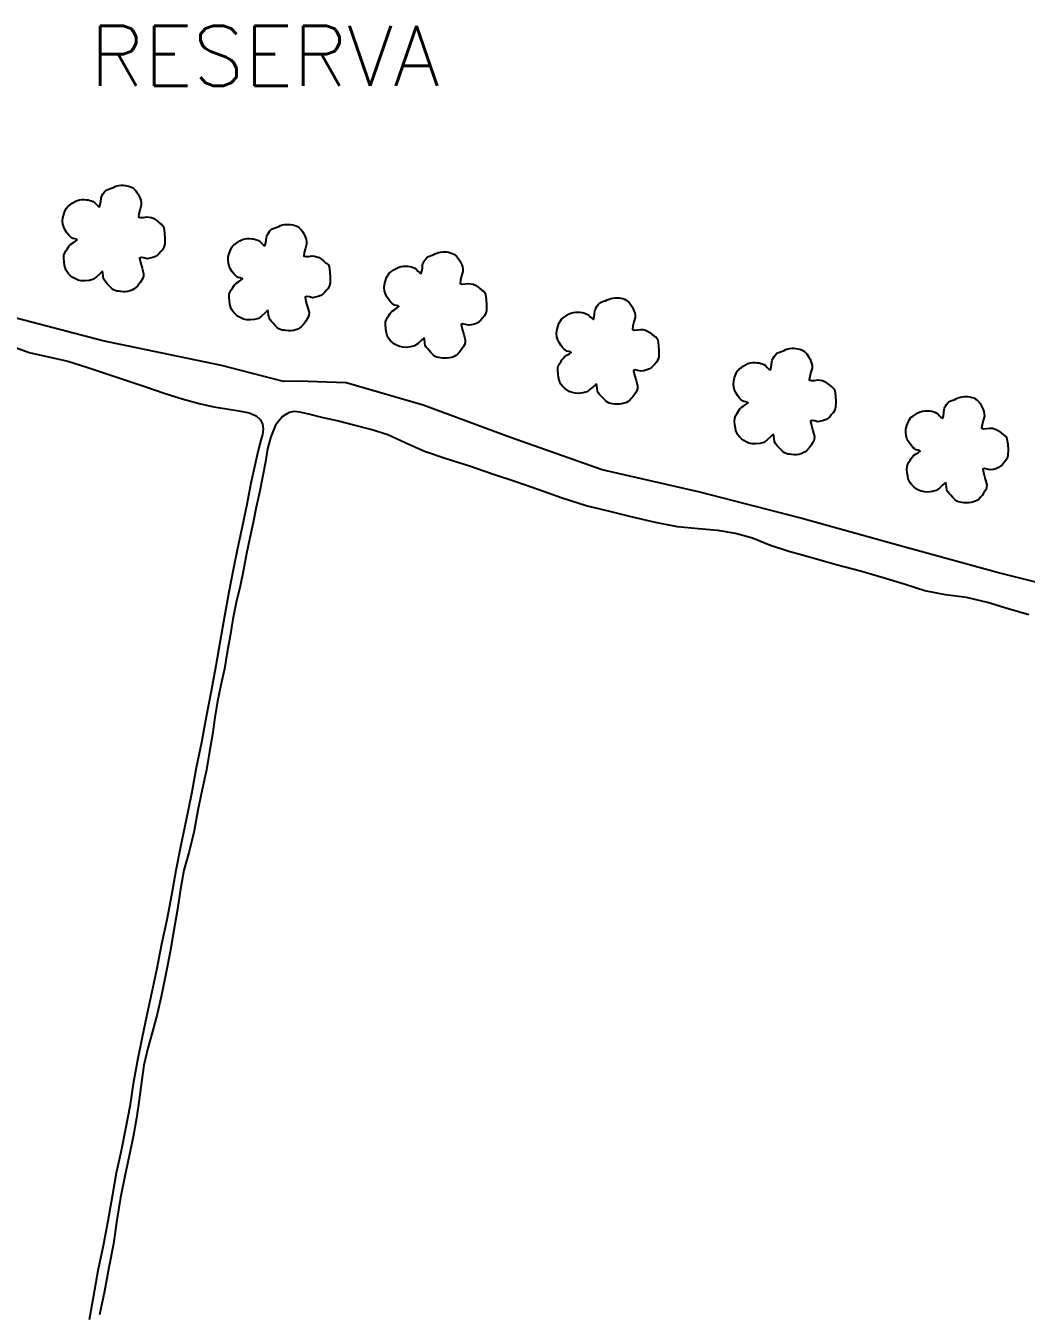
# Model space of a CAD drawing. Extents: x 744412 to 747562, y 7826855 to 7831310.
# Drawn here: x 745852 to 746177, y 7829699.2 to 7830117 of the extents above; entities that cross this region are included whole.
import ezdxf

# ---------------------------------------------------------------- set-up
doc = ezdxf.new("R2010")
doc.units = 0
doc.header["$MEASUREMENT"] = 0
doc.linetypes.add('CONTINUO', pattern=[0])
for name, color, linetype in [('0114001002', 1, 'Continuous'), ('0114001002001', 5, 'Continuous'), ('0114001002002', 5, 'Continuous'), ('TXT_DIVERSOS', 7, 'Continuous')]:
    doc.layers.add(name, color=color, linetype=linetype)
doc.layers.add('VEGETAÇÃO', color=3, linetype='Continuous', lineweight=25)
doc.styles.add('Simplex', font='simplex.shx')

msp = doc.modelspace()

# ---------------------------------------------------------------- linework, layer by layer
at = {"layer": '0114001002'}
msp.add_lwpolyline([(746200.1, 7829931.33), (746168, 7829939.41), (746136, 7829948.08), (746103.3, 7829957.24), (746070.97, 7829965.54), (746039.19, 7829972.81), (746009.41, 7829983.34), (745981.11, 7829993.77), (745956.13, 7830001.01), (745940.53, 7830001.63), (745935.68, 7830001.51), (745915.55, 7830006.64), (745877.01, 7830014.74), (745837.61, 7830024.98)], dxfattribs=at)
at = {"layer": '0114001002001'}
msp.add_lwpolyline([(745846.93, 7830013.21), (745853.08, 7830010.96), (745859.42, 7830009.46), (745865.68, 7830008.08), (745871.9, 7830006.1), (745878.31, 7830003.99), (745884.8, 7830001.85), (745891.01, 7829999.78), (745897.01, 7829997.72), (745902.78, 7829995.84), (745908.32, 7829994.3), (745913.16, 7829993.28), (745917.27, 7829992.57), (745921.18, 7829991.93), (745924.62, 7829991.29), (745926.86, 7829990.39), (745928.16, 7829989.19), (745928.94, 7829987.76), (745929.12, 7829986.07), (745928.87, 7829984.3), (745928.39, 7829982.41), (745927.87, 7829980.34), (745927.15, 7829977.65), (745926.3, 7829973.82), (745925.12, 7829968.44), (745923.79, 7829961.58), (745922.35, 7829954.3), (745920.84, 7829947.25), (745919.35, 7829940.39), (745917.94, 7829933.12), (745916.62, 7829925.3), (745915.16, 7829917.26), (745913.81, 7829909.15), (745912.29, 7829900.95), (745910.65, 7829892.63), (745909.08, 7829884.29), (745907.39, 7829876.02), (745905.88, 7829867.65), (745904.13, 7829859.21), (745902.38, 7829850.93), (745900.75, 7829842.75), (745899.38, 7829834.66), (745897.83, 7829826.71), (745896.14, 7829818.77), (745894.56, 7829810.92), (745892.93, 7829803.25), (745891.38, 7829795.82), (745889.85, 7829788.53), (745888.27, 7829781.09), (745886.95, 7829773.48), (745885.79, 7829766.04), (745884.4, 7829758.78), (745882.98, 7829751.64), (745881.44, 7829744.38), (745880.12, 7829736.79), (745878.73, 7829728.83), (745877.17, 7829720.78), (745875.48, 7829712.68), (745874, 7829704.69), (745872.62, 7829696.79)], dxfattribs=at)
at = {"layer": '0114001002002'}
msp.add_lwpolyline([(746177.75, 7829925.69), (746171.07, 7829927.72), (746164.36, 7829929.75), (746157.6, 7829931.33), (746150.78, 7829932.23), (746144.03, 7829933.55), (746137.29, 7829935.65), (746130.45, 7829937.79), (746123.12, 7829939.87), (746115.24, 7829941.92), (746107.36, 7829944.19), (746099.89, 7829946.28), (746093.61, 7829948.36), (746088.07, 7829950.58), (746082.51, 7829952.18), (746076.77, 7829953.08), (746070.51, 7829953.64), (746063.68, 7829954.35), (746056.5, 7829955.68), (746049.11, 7829957.44), (746041.67, 7829959.31), (746034.01, 7829961.16), (746026.26, 7829963.59), (746018.67, 7829966.3), (746011.19, 7829968.9), (746003.66, 7829971.41), (745996.09, 7829973.99), (745988.54, 7829976.38), (745981.48, 7829978.76), (745975.21, 7829981.58), (745969.61, 7829984.13), (745964.14, 7829985.88), (745958.61, 7829987.35), (745953.2, 7829988.67), (745948.22, 7829989.85), (745944, 7829990.87), (745941.07, 7829991.55), (745939.24, 7829991.73), (745937.55, 7829991.47), (745935.46, 7829990.15), (745933.14, 7829987.3), (745931.62, 7829983.55), (745930.56, 7829979.64), (745929.84, 7829975.42), (745928.87, 7829970.38), (745927.89, 7829965.41), (745926.9, 7829960.72), (745925.84, 7829955.76), (745924.8, 7829950.69), (745923.75, 7829945.64), (745922.74, 7829940.35), (745921.61, 7829935.01), (745920.4, 7829929.68), (745919.32, 7829924.27), (745918.37, 7829918.88), (745917.49, 7829913.55), (745916.55, 7829908.19), (745915.39, 7829902.9), (745914.28, 7829897.69), (745913.42, 7829892.37), (745912.63, 7829886.83), (745911.72, 7829881.32), (745910.72, 7829875.35), (745909.33, 7829868.96), (745907.96, 7829862.32), (745906.71, 7829855.58), (745905.08, 7829848.92), (745903.31, 7829842.78), (745902.23, 7829836.65), (745901.27, 7829830.12), (745900.16, 7829823.29), (745898.88, 7829816.31), (745897.56, 7829809.12), (745896.13, 7829802.23), (745894.65, 7829796.02), (745893.16, 7829790.39), (745891.7, 7829784.97), (745890.4, 7829779.54), (745889.57, 7829773.96), (745888.87, 7829768.25), (745887.95, 7829762.25), (745886.87, 7829756.25), (745885.64, 7829750.04), (745884.2, 7829743.44), (745882.78, 7829736.48), (745881.64, 7829729.13), (745880.49, 7829721.5), (745879.05, 7829713.74), (745877.57, 7829706.06), (745876, 7829698.45)], dxfattribs=at)
at = {"layer": 'VEGETAÇÃO', "color": 94, "linetype": 'CONTINUO'}
for points in [[(745876.82, 7830037.17), (745875.96, 7830036.39), (745874.96, 7830035.49), (745873.84, 7830034.66), (745872.57, 7830034.32), (745871.28, 7830034.18), (745870.04, 7830034.23), (745869.04, 7830034.44), (745868.14, 7830034.8), (745867.34, 7830035.28), (745866.6, 7830035.84), (745865.95, 7830036.47), (745865.42, 7830037.16), (745865.06, 7830037.81), (745864.8, 7830038.52), (745864.63, 7830039.32), (745864.46, 7830040.38), (745864.38, 7830041.47), (745864.42, 7830042.51), (745864.68, 7830043.27), (745865.04, 7830043.94), (745865.45, 7830044.52), (745865.76, 7830045.05), (745866.11, 7830045.54), (745866.54, 7830046.01), (745867.38, 7830046.55), (745868.16, 7830047.06), (745868.72, 7830047.49), (745868.48, 7830047.67), (745867.97, 7830047.79), (745867.34, 7830047.93), (745866.89, 7830048.2), (745866.44, 7830048.56), (745865.97, 7830049.06), (745865.38, 7830049.8), (745864.82, 7830050.65), (745864.35, 7830051.6), (745864.1, 7830052.57), (745864.01, 7830053.58), (745864.06, 7830054.62), (745864.36, 7830055.77), (745864.76, 7830056.84), (745865.23, 7830057.77), (745865.58, 7830058.26), (745865.98, 7830058.61), (745866.45, 7830058.9), (745867.12, 7830059.39), (745867.88, 7830059.86), (745868.68, 7830060.26), (745869.47, 7830060.46), (745870.26, 7830060.56), (745871.01, 7830060.57), (745871.69, 7830060.54), (745872.31, 7830060.45), (745872.88, 7830060.31), (745873.39, 7830060.14), (745873.88, 7830059.92), (745874.36, 7830059.62), (745874.95, 7830058.98), (745875.5, 7830058.44), (745875.98, 7830058.18), (745876.22, 7830058.92), (745876.37, 7830059.91), (745876.47, 7830060.94), (745876.57, 7830061.39), (745876.7, 7830061.73), (745876.88, 7830062.05), (745877.21, 7830062.57), (745877.61, 7830063.1), (745878.09, 7830063.58), (745878.66, 7830063.85), (745879.27, 7830064.05), (745879.89, 7830064.24), (745880.47, 7830064.52), (745881.05, 7830064.79), (745881.65, 7830065.02), (745882.3, 7830065.14), (745882.97, 7830065.2), (745883.63, 7830065.2), (745884.28, 7830065.17), (745884.9, 7830065.08), (745885.5, 7830064.93), (745886.05, 7830064.72), (745886.55, 7830064.45), (745887.02, 7830064.13), (745887.43, 7830063.79), (745887.8, 7830063.38), (745888.15, 7830062.91), (745888.52, 7830062.32), (745888.85, 7830061.66), (745889.14, 7830060.96), (745889.37, 7830060.33), (745889.5, 7830059.63), (745889.52, 7830058.79), (745889.13, 7830057.41), (745888.77, 7830056.05), (745888.63, 7830054.92), (745889.33, 7830054.72), (745890.28, 7830054.79), (745891.34, 7830054.96), (745892.12, 7830054.87), (745892.86, 7830054.7), (745893.58, 7830054.42), (745894.34, 7830053.92), (745895.05, 7830053.34), (745895.69, 7830052.75), (745896.18, 7830052.48), (745896.57, 7830052.08), (745896.86, 7830051.41), (745897.1, 7830049.73), (745897.22, 7830047.87), (745897.18, 7830046.08), (745896.87, 7830045.07), (745896.42, 7830044.3), (745895.88, 7830043.7), (745895.37, 7830043.08), (745894.8, 7830042.55), (745894.14, 7830042.11), (745893.28, 7830041.77), (745892.35, 7830041.52), (745891.41, 7830041.38), (745890.41, 7830041.65), (745889.57, 7830041.79), (745889.01, 7830041.59), (745889.31, 7830040.11), (745889.8, 7830038.35), (745890.29, 7830036.62), (745890.26, 7830035.73), (745890.05, 7830035.06), (745889.71, 7830034.5), (745889.29, 7830033.78), (745888.8, 7830033.09), (745888.27, 7830032.47), (745887.78, 7830031.97), (745887.26, 7830031.55), (745886.69, 7830031.21), (745885.98, 7830030.95), (745885.22, 7830030.76), (745884.44, 7830030.66), (745883.66, 7830030.64), (745882.91, 7830030.69), (745882.21, 7830030.79), (745881.63, 7830030.86), (745881.08, 7830031.01), (745880.53, 7830031.27), (745879.88, 7830031.82), (745879.23, 7830032.46), (745878.62, 7830033.15), (745878.1, 7830033.68), (745877.66, 7830034.24), (745877.31, 7830034.85), (745877.17, 7830035.78), (745877.06, 7830036.68), (745876.91, 7830037.42)], [(745930.54, 7830024.5), (745929.68, 7830023.71), (745928.68, 7830022.82), (745927.56, 7830021.99), (745926.29, 7830021.64), (745925, 7830021.5), (745923.77, 7830021.55), (745922.76, 7830021.77), (745921.86, 7830022.13), (745921.06, 7830022.6), (745920.32, 7830023.17), (745919.68, 7830023.8), (745919.15, 7830024.49), (745918.78, 7830025.14), (745918.53, 7830025.85), (745918.35, 7830026.65), (745918.19, 7830027.7), (745918.11, 7830028.79), (745918.14, 7830029.83), (745918.41, 7830030.6), (745918.76, 7830031.26), (745919.17, 7830031.85), (745919.48, 7830032.37), (745919.83, 7830032.86), (745920.26, 7830033.33), (745921.1, 7830033.88), (745921.89, 7830034.39), (745922.45, 7830034.81), (745922.2, 7830034.99), (745921.7, 7830035.12), (745921.06, 7830035.26), (745920.61, 7830035.52), (745920.16, 7830035.89), (745919.69, 7830036.39), (745919.1, 7830037.12), (745918.54, 7830037.98), (745918.08, 7830038.93), (745917.83, 7830039.9), (745917.73, 7830040.91), (745917.79, 7830041.95), (745918.08, 7830043.09), (745918.49, 7830044.17), (745918.95, 7830045.1), (745919.3, 7830045.59), (745919.7, 7830045.94), (745920.17, 7830046.23), (745920.85, 7830046.72), (745921.6, 7830047.19), (745922.4, 7830047.59), (745923.19, 7830047.79), (745923.98, 7830047.89), (745924.74, 7830047.9), (745925.41, 7830047.87), (745926.03, 7830047.78), (745926.61, 7830047.63), (745927.12, 7830047.47), (745927.6, 7830047.25), (745928.08, 7830046.95), (745928.67, 7830046.31), (745929.23, 7830045.76), (745929.7, 7830045.5), (745929.94, 7830046.25), (745930.09, 7830047.24), (745930.19, 7830048.27), (745930.29, 7830048.72), (745930.42, 7830049.06), (745930.6, 7830049.37), (745930.93, 7830049.9), (745931.33, 7830050.43), (745931.81, 7830050.91), (745932.38, 7830051.17), (745932.99, 7830051.38), (745933.62, 7830051.57), (745934.19, 7830051.85), (745934.78, 7830052.12), (745935.37, 7830052.35), (745936.03, 7830052.47), (745936.69, 7830052.52), (745937.35, 7830052.53), (745938, 7830052.49), (745938.63, 7830052.4), (745939.22, 7830052.26), (745939.77, 7830052.05), (745940.28, 7830051.78), (745940.74, 7830051.46), (745941.15, 7830051.11), (745941.52, 7830050.71), (745941.87, 7830050.24), (745942.24, 7830049.64), (745942.57, 7830048.99), (745942.86, 7830048.29), (745943.09, 7830047.66), (745943.23, 7830046.95), (745943.25, 7830046.12), (745942.85, 7830044.74), (745942.49, 7830043.38), (745942.35, 7830042.25), (745943.05, 7830042.05), (745944.01, 7830042.12), (745945.06, 7830042.29), (745945.84, 7830042.2), (745946.59, 7830042.03), (745947.3, 7830041.75), (745948.06, 7830041.25), (745948.77, 7830040.67), (745949.41, 7830040.08), (745949.91, 7830039.8), (745950.3, 7830039.41), (745950.59, 7830038.74), (745950.83, 7830037.06), (745950.94, 7830035.2), (745950.9, 7830033.41), (745950.59, 7830032.39), (745950.14, 7830031.62), (745949.6, 7830031.02), (745949.1, 7830030.4), (745948.52, 7830029.87), (745947.86, 7830029.44), (745947, 7830029.09), (745946.07, 7830028.85), (745945.13, 7830028.71), (745944.13, 7830028.97), (745943.29, 7830029.12), (745942.74, 7830028.92), (745943.03, 7830027.44), (745943.52, 7830025.68), (745944.02, 7830023.94), (745943.98, 7830023.05), (745943.77, 7830022.38), (745943.43, 7830021.82), (745943.01, 7830021.1), (745942.52, 7830020.42), (745941.99, 7830019.8), (745941.51, 7830019.3), (745940.99, 7830018.88), (745940.41, 7830018.54), (745939.7, 7830018.28), (745938.94, 7830018.09), (745938.16, 7830017.98), (745937.39, 7830017.97), (745936.64, 7830018.02), (745935.93, 7830018.12), (745935.35, 7830018.19), (745934.8, 7830018.33), (745934.26, 7830018.59), (745933.6, 7830019.14), (745932.95, 7830019.79), (745932.34, 7830020.48), (745931.82, 7830021.01), (745931.38, 7830021.56), (745931.03, 7830022.18), (745930.9, 7830023.11), (745930.79, 7830024.01), (745930.63, 7830024.75)], [(745981.28, 7830015.55), (745980.42, 7830014.77), (745979.42, 7830013.88), (745978.3, 7830013.05), (745977.03, 7830012.7), (745975.74, 7830012.56), (745974.5, 7830012.61), (745973.5, 7830012.82), (745972.6, 7830013.18), (745971.8, 7830013.66), (745971.06, 7830014.22), (745970.42, 7830014.85), (745969.88, 7830015.54), (745969.52, 7830016.19), (745969.27, 7830016.9), (745969.09, 7830017.7), (745968.92, 7830018.76), (745968.84, 7830019.85), (745968.88, 7830020.89), (745969.14, 7830021.66), (745969.5, 7830022.32), (745969.91, 7830022.9), (745970.22, 7830023.43), (745970.57, 7830023.92), (745971, 7830024.39), (745971.84, 7830024.93), (745972.62, 7830025.44), (745973.19, 7830025.87), (745972.94, 7830026.05), (745972.43, 7830026.17), (745971.8, 7830026.31), (745971.35, 7830026.58), (745970.9, 7830026.95), (745970.43, 7830027.44), (745969.84, 7830028.18), (745969.28, 7830029.04), (745968.82, 7830029.98), (745968.57, 7830030.95), (745968.47, 7830031.97), (745968.52, 7830033.01), (745968.82, 7830034.15), (745969.22, 7830035.22), (745969.69, 7830036.15), (745970.04, 7830036.64), (745970.44, 7830036.99), (745970.91, 7830037.28), (745971.58, 7830037.77), (745972.34, 7830038.24), (745973.14, 7830038.64), (745973.93, 7830038.84), (745974.72, 7830038.94), (745975.48, 7830038.96), (745976.15, 7830038.92), (745976.77, 7830038.83), (745977.34, 7830038.69), (745977.85, 7830038.52), (745978.34, 7830038.3), (745978.82, 7830038.01), (745979.41, 7830037.36), (745979.97, 7830036.82), (745980.44, 7830036.56), (745980.68, 7830037.3), (745980.83, 7830038.3), (745980.93, 7830039.32), (745981.03, 7830039.77), (745981.16, 7830040.11), (745981.34, 7830040.43), (745981.67, 7830040.95), (745982.07, 7830041.48), (745982.55, 7830041.96), (745983.12, 7830042.23), (745983.73, 7830042.44), (745984.35, 7830042.62), (745984.93, 7830042.9), (745985.52, 7830043.17), (745986.11, 7830043.4), (745986.76, 7830043.52), (745987.43, 7830043.58), (745988.09, 7830043.58), (745988.74, 7830043.55), (745989.36, 7830043.46), (745989.96, 7830043.32), (745990.51, 7830043.1), (745991.02, 7830042.83), (745991.48, 7830042.51), (745991.89, 7830042.17), (745992.26, 7830041.76), (745992.61, 7830041.29), (745992.98, 7830040.7), (745993.31, 7830040.04), (745993.6, 7830039.34), (745993.83, 7830038.71), (745993.97, 7830038.01), (745993.99, 7830037.17), (745993.59, 7830035.79), (745993.23, 7830034.43), (745993.09, 7830033.3), (745993.79, 7830033.1), (745994.74, 7830033.17), (745995.8, 7830033.34), (745996.58, 7830033.26), (745997.32, 7830033.08), (745998.04, 7830032.8), (745998.8, 7830032.3), (745999.51, 7830031.72), (746000.15, 7830031.13), (746000.64, 7830030.86), (746001.03, 7830030.47), (746001.33, 7830029.79), (746001.56, 7830028.12), (746001.68, 7830026.25), (746001.64, 7830024.46), (746001.33, 7830023.45), (746000.88, 7830022.68), (746000.34, 7830022.08), (745999.83, 7830021.46), (745999.26, 7830020.93), (745998.6, 7830020.49), (745997.74, 7830020.15), (745996.81, 7830019.9), (745995.87, 7830019.76), (745994.87, 7830020.03), (745994.03, 7830020.18), (745993.48, 7830019.97), (745993.77, 7830018.49), (745994.26, 7830016.74), (745994.76, 7830015), (745994.72, 7830014.11), (745994.51, 7830013.44), (745994.17, 7830012.88), (745993.75, 7830012.16), (745993.26, 7830011.48), (745992.73, 7830010.85), (745992.25, 7830010.35), (745991.72, 7830009.93), (745991.15, 7830009.59), (745990.44, 7830009.33), (745989.68, 7830009.15), (745988.9, 7830009.04), (745988.13, 7830009.02), (745987.38, 7830009.07), (745986.67, 7830009.17), (745986.09, 7830009.24), (745985.54, 7830009.39), (745984.99, 7830009.65), (745984.34, 7830010.2), (745983.69, 7830010.85), (745983.08, 7830011.53), (745982.56, 7830012.07), (745982.12, 7830012.62), (745981.77, 7830013.23), (745981.63, 7830014.16), (745981.53, 7830015.06), (745981.37, 7830015.81)], [(746037.24, 7830000.64), (746036.38, 7829999.86), (746035.38, 7829998.97), (746034.26, 7829998.14), (746032.99, 7829997.79), (746031.7, 7829997.65), (746030.47, 7829997.7), (746029.46, 7829997.92), (746028.56, 7829998.27), (746027.76, 7829998.75), (746027.02, 7829999.31), (746026.38, 7829999.95), (746025.85, 7830000.63), (746025.48, 7830001.28), (746025.23, 7830001.99), (746025.05, 7830002.79), (746024.89, 7830003.85), (746024.81, 7830004.94), (746024.84, 7830005.98), (746025.1, 7830006.75), (746025.46, 7830007.41), (746025.87, 7830007.99), (746026.18, 7830008.52), (746026.53, 7830009.01), (746026.96, 7830009.48), (746027.8, 7830010.02), (746028.59, 7830010.53), (746029.15, 7830010.96), (746028.9, 7830011.14), (746028.4, 7830011.26), (746027.76, 7830011.4), (746027.31, 7830011.67), (746026.86, 7830012.04), (746026.39, 7830012.53), (746025.8, 7830013.27), (746025.24, 7830014.13), (746024.78, 7830015.07), (746024.53, 7830016.04), (746024.43, 7830017.06), (746024.49, 7830018.1), (746024.78, 7830019.24), (746025.19, 7830020.31), (746025.65, 7830021.24), (746026, 7830021.73), (746026.4, 7830022.08), (746026.87, 7830022.37), (746027.55, 7830022.86), (746028.3, 7830023.33), (746029.1, 7830023.73), (746029.89, 7830023.93), (746030.68, 7830024.03), (746031.44, 7830024.05), (746032.11, 7830024.01), (746032.73, 7830023.92), (746033.31, 7830023.78), (746033.82, 7830023.62), (746034.3, 7830023.39), (746034.78, 7830023.1), (746035.37, 7830022.45), (746035.93, 7830021.91), (746036.4, 7830021.65), (746036.64, 7830022.39), (746036.79, 7830023.39), (746036.89, 7830024.41), (746036.99, 7830024.86), (746037.12, 7830025.21), (746037.3, 7830025.52), (746037.63, 7830026.04), (746038.03, 7830026.57), (746038.51, 7830027.05), (746039.08, 7830027.32), (746039.69, 7830027.53), (746040.32, 7830027.71), (746040.89, 7830027.99), (746041.48, 7830028.26), (746042.07, 7830028.49), (746042.73, 7830028.61), (746043.39, 7830028.67), (746044.05, 7830028.67), (746044.7, 7830028.64), (746045.33, 7830028.55), (746045.92, 7830028.41), (746046.47, 7830028.19), (746046.98, 7830027.92), (746047.44, 7830027.6), (746047.85, 7830027.26), (746048.22, 7830026.86), (746048.57, 7830026.38), (746048.94, 7830025.79), (746049.27, 7830025.13), (746049.56, 7830024.43), (746049.79, 7830023.81), (746049.93, 7830023.1), (746049.95, 7830022.26), (746049.55, 7830020.88), (746049.19, 7830019.52), (746049.05, 7830018.39), (746049.75, 7830018.19), (746050.71, 7830018.26), (746051.76, 7830018.43), (746052.54, 7830018.35), (746053.29, 7830018.17), (746054, 7830017.89), (746054.76, 7830017.39), (746055.47, 7830016.81), (746056.11, 7830016.22), (746056.61, 7830015.95), (746057, 7830015.56), (746057.29, 7830014.88), (746057.53, 7830013.21), (746057.64, 7830011.34), (746057.6, 7830009.55), (746057.29, 7830008.54), (746056.84, 7830007.77), (746056.3, 7830007.17), (746055.8, 7830006.55), (746055.22, 7830006.02), (746054.56, 7830005.58), (746053.7, 7830005.24), (746052.77, 7830004.99), (746051.83, 7830004.85), (746050.83, 7830005.12), (746049.99, 7830005.27), (746049.44, 7830005.06), (746049.73, 7830003.58), (746050.22, 7830001.83), (746050.72, 7830000.09), (746050.68, 7829999.2), (746050.47, 7829998.53), (746050.13, 7829997.97), (746049.71, 7829997.25), (746049.22, 7829996.57), (746048.69, 7829995.94), (746048.21, 7829995.44), (746047.69, 7829995.02), (746047.11, 7829994.68), (746046.4, 7829994.42), (746045.64, 7829994.24), (746044.86, 7829994.13), (746044.09, 7829994.12), (746043.34, 7829994.16), (746042.63, 7829994.26), (746042.05, 7829994.33), (746041.5, 7829994.48), (746040.96, 7829994.74), (746040.3, 7829995.29), (746039.65, 7829995.94), (746039.04, 7829996.62), (746038.52, 7829997.16), (746038.08, 7829997.71), (746037.73, 7829998.32), (746037.6, 7829999.25), (746037.49, 7830000.15), (746037.33, 7830000.9)], [(746094.7, 7829984.24), (746093.84, 7829983.46), (746092.83, 7829982.57), (746091.71, 7829981.74), (746090.44, 7829981.39), (746089.16, 7829981.25), (746087.92, 7829981.3), (746086.91, 7829981.51), (746086.02, 7829981.87), (746085.22, 7829982.35), (746084.47, 7829982.91), (746083.83, 7829983.55), (746083.3, 7829984.23), (746082.94, 7829984.88), (746082.68, 7829985.59), (746082.51, 7829986.39), (746082.34, 7829987.45), (746082.26, 7829988.54), (746082.29, 7829989.58), (746082.56, 7829990.35), (746082.92, 7829991.01), (746083.33, 7829991.59), (746083.63, 7829992.12), (746083.98, 7829992.61), (746084.42, 7829993.08), (746085.25, 7829993.62), (746086.04, 7829994.13), (746086.6, 7829994.56), (746086.36, 7829994.74), (746085.85, 7829994.86), (746085.21, 7829995), (746084.77, 7829995.27), (746084.31, 7829995.64), (746083.84, 7829996.13), (746083.26, 7829996.87), (746082.7, 7829997.73), (746082.23, 7829998.67), (746081.98, 7829999.64), (746081.88, 7830000.66), (746081.94, 7830001.7), (746082.23, 7830002.84), (746082.64, 7830003.91), (746083.1, 7830004.84), (746083.46, 7830005.33), (746083.85, 7830005.68), (746084.32, 7830005.97), (746085, 7830006.46), (746085.75, 7830006.93), (746086.55, 7830007.33), (746087.35, 7830007.53), (746088.13, 7830007.63), (746088.89, 7830007.65), (746089.56, 7830007.61), (746090.18, 7830007.52), (746090.76, 7830007.38), (746091.27, 7830007.22), (746091.76, 7830006.99), (746092.24, 7830006.7), (746092.82, 7830006.05), (746093.38, 7830005.51), (746093.86, 7830005.25), (746094.09, 7830005.99), (746094.24, 7830006.99), (746094.34, 7830008.01), (746094.45, 7830008.46), (746094.57, 7830008.8), (746094.76, 7830009.12), (746095.08, 7830009.64), (746095.49, 7830010.17), (746095.97, 7830010.65), (746096.53, 7830010.92), (746097.14, 7830011.13), (746097.77, 7830011.31), (746098.35, 7830011.59), (746098.93, 7830011.86), (746099.53, 7830012.09), (746100.18, 7830012.21), (746100.84, 7830012.27), (746101.51, 7830012.27), (746102.15, 7830012.24), (746102.78, 7830012.15), (746103.38, 7830012.01), (746103.92, 7830011.79), (746104.43, 7830011.52), (746104.9, 7830011.2), (746105.3, 7830010.86), (746105.68, 7830010.46), (746106.03, 7830009.98), (746106.39, 7830009.39), (746106.73, 7830008.73), (746107.01, 7830008.03), (746107.24, 7830007.41), (746107.38, 7830006.7), (746107.4, 7830005.86), (746107, 7830004.48), (746106.64, 7830003.12), (746106.5, 7830001.99), (746107.21, 7830001.79), (746108.16, 7830001.86), (746109.21, 7830002.03), (746110, 7830001.95), (746110.74, 7830001.77), (746111.46, 7830001.49), (746112.21, 7830000.99), (746112.93, 7830000.41), (746113.57, 7829999.82), (746114.06, 7829999.55), (746114.45, 7829999.16), (746114.74, 7829998.48), (746114.98, 7829996.81), (746115.1, 7829994.94), (746115.06, 7829993.15), (746114.74, 7829992.14), (746114.29, 7829991.37), (746113.75, 7829990.77), (746113.25, 7829990.15), (746112.68, 7829989.62), (746112.02, 7829989.18), (746111.15, 7829988.84), (746110.22, 7829988.59), (746109.29, 7829988.45), (746108.29, 7829988.72), (746107.45, 7829988.87), (746106.89, 7829988.66), (746107.18, 7829987.18), (746107.68, 7829985.43), (746108.17, 7829983.69), (746108.13, 7829982.8), (746107.92, 7829982.13), (746107.58, 7829981.57), (746107.16, 7829980.85), (746106.68, 7829980.17), (746106.15, 7829979.54), (746105.66, 7829979.04), (746105.14, 7829978.62), (746104.56, 7829978.28), (746103.85, 7829978.02), (746103.1, 7829977.84), (746102.31, 7829977.73), (746101.54, 7829977.72), (746100.79, 7829977.76), (746100.08, 7829977.86), (746099.5, 7829977.93), (746098.95, 7829978.08), (746098.41, 7829978.34), (746097.76, 7829978.89), (746097.11, 7829979.54), (746096.49, 7829980.22), (746095.97, 7829980.76), (746095.54, 7829981.31), (746095.19, 7829981.92), (746095.05, 7829982.85), (746094.94, 7829983.75), (746094.79, 7829984.5)], [(746150.66, 7829968.59), (746149.8, 7829967.8), (746148.79, 7829966.91), (746147.67, 7829966.08), (746146.41, 7829965.73), (746145.12, 7829965.59), (746143.88, 7829965.64), (746142.87, 7829965.86), (746141.98, 7829966.22), (746141.18, 7829966.69), (746140.44, 7829967.26), (746139.79, 7829967.89), (746139.26, 7829968.58), (746138.9, 7829969.23), (746138.64, 7829969.94), (746138.47, 7829970.74), (746138.3, 7829971.79), (746138.22, 7829972.88), (746138.26, 7829973.92), (746138.52, 7829974.69), (746138.88, 7829975.35), (746139.29, 7829975.94), (746139.6, 7829976.46), (746139.95, 7829976.95), (746140.38, 7829977.42), (746141.22, 7829977.97), (746142, 7829978.48), (746142.56, 7829978.9), (746142.32, 7829979.08), (746141.81, 7829979.21), (746141.17, 7829979.35), (746140.73, 7829979.61), (746140.27, 7829979.98), (746139.8, 7829980.48), (746139.22, 7829981.21), (746138.66, 7829982.07), (746138.19, 7829983.02), (746137.94, 7829983.99), (746137.84, 7829985), (746137.9, 7829986.04), (746138.2, 7829987.18), (746138.6, 7829988.26), (746139.06, 7829989.19), (746139.42, 7829989.68), (746139.81, 7829990.03), (746140.29, 7829990.32), (746140.96, 7829990.81), (746141.71, 7829991.28), (746142.51, 7829991.68), (746143.31, 7829991.88), (746144.1, 7829991.98), (746144.85, 7829991.99), (746145.52, 7829991.96), (746146.15, 7829991.87), (746146.72, 7829991.72), (746147.23, 7829991.56), (746147.72, 7829991.34), (746148.2, 7829991.04), (746148.79, 7829990.4), (746149.34, 7829989.85), (746149.82, 7829989.59), (746150.06, 7829990.34), (746150.2, 7829991.33), (746150.31, 7829992.36), (746150.41, 7829992.81), (746150.54, 7829993.15), (746150.72, 7829993.46), (746151.04, 7829993.99), (746151.45, 7829994.52), (746151.93, 7829995), (746152.5, 7829995.26), (746153.1, 7829995.47), (746153.73, 7829995.66), (746154.31, 7829995.94), (746154.89, 7829996.21), (746155.49, 7829996.44), (746156.14, 7829996.56), (746156.8, 7829996.61), (746157.47, 7829996.62), (746158.11, 7829996.58), (746158.74, 7829996.49), (746159.34, 7829996.35), (746159.89, 7829996.14), (746160.39, 7829995.87), (746160.86, 7829995.55), (746161.27, 7829995.2), (746161.64, 7829994.8), (746161.99, 7829994.33), (746162.35, 7829993.73), (746162.69, 7829993.08), (746162.98, 7829992.38), (746163.2, 7829991.75), (746163.34, 7829991.04), (746163.36, 7829990.21), (746162.96, 7829988.83), (746162.6, 7829987.47), (746162.46, 7829986.34), (746163.17, 7829986.14), (746164.12, 7829986.21), (746165.17, 7829986.38), (746165.96, 7829986.29), (746166.7, 7829986.12), (746167.42, 7829985.84), (746168.18, 7829985.34), (746168.89, 7829984.76), (746169.53, 7829984.17), (746170.02, 7829983.89), (746170.41, 7829983.5), (746170.7, 7829982.83), (746170.94, 7829981.15), (746171.06, 7829979.29), (746171.02, 7829977.5), (746170.71, 7829976.48), (746170.26, 7829975.71), (746169.71, 7829975.11), (746169.21, 7829974.49), (746168.64, 7829973.96), (746167.98, 7829973.53), (746167.11, 7829973.18), (746166.19, 7829972.94), (746165.25, 7829972.8), (746164.25, 7829973.06), (746163.41, 7829973.21), (746162.85, 7829973.01), (746163.14, 7829971.53), (746163.64, 7829969.77), (746164.13, 7829968.03), (746164.09, 7829967.15), (746163.89, 7829966.47), (746163.55, 7829965.91), (746163.13, 7829965.19), (746162.64, 7829964.51), (746162.11, 7829963.89), (746161.62, 7829963.39), (746161.1, 7829962.97), (746160.53, 7829962.63), (746159.82, 7829962.37), (746159.06, 7829962.18), (746158.27, 7829962.07), (746157.5, 7829962.06), (746156.75, 7829962.11), (746156.04, 7829962.21), (746155.46, 7829962.28), (746154.92, 7829962.42), (746154.37, 7829962.68), (746153.72, 7829963.23), (746153.07, 7829963.88), (746152.45, 7829964.57), (746151.94, 7829965.1), (746151.5, 7829965.66), (746151.15, 7829966.27), (746151.01, 7829967.2), (746150.9, 7829968.1), (746150.75, 7829968.84)]]:
    msp.add_lwpolyline(points, dxfattribs=at)

# ---------------------------------------------------------------- texts
at = {"layer": 'TXT_DIVERSOS', "linetype": 'Continuous', "style": 'Simplex'}
msp.add_text('RESERVA', height=19.5, dxfattribs=at).set_placement((745872.81, 7830097.53))

doc.saveas('drawing.dxf')
